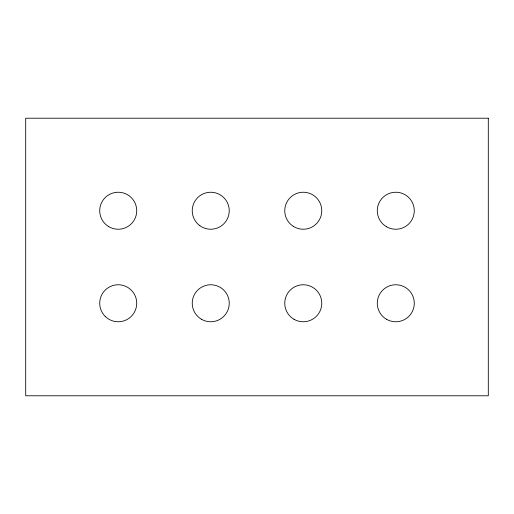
<?xml version="1.0" encoding="UTF-8"?>
<svg xmlns="http://www.w3.org/2000/svg" width="514" height="514" viewBox="0 0 514 514"><rect width="100%" height="100%" fill="white"/><g stroke="black" fill="none" stroke-linecap="round" stroke-linejoin="round"><path stroke-width="0.77" d="M488.3 118.22L25.7 118.22L25.7 395.78L488.3 395.78L488.3 118.22M386.528 226.764A18.504 18.504 0 0 0 414.284 210.74A18.504 18.504 0 0 0 386.528 194.716A18.504 18.504 0 0 0 386.528 226.764M386.528 319.284A18.504 18.504 0 0 0 414.284 303.26A18.504 18.504 0 0 0 386.528 287.236A18.504 18.504 0 0 0 386.528 319.284M294.008 319.284A18.504 18.504 0 0 0 321.764 303.26A18.504 18.504 0 0 0 294.008 287.236A18.504 18.504 0 0 0 294.008 319.284M293.436 226.417A18.504 18.504 0 0 0 321.751 211.408A18.504 18.504 0 0 0 294.593 194.388A18.504 18.504 0 0 0 293.436 226.417M199.817 225.678A18.504 18.504 0 0 0 229.135 212.725A18.504 18.504 0 0 0 203.261 193.817A18.504 18.504 0 0 0 199.817 225.678M201.488 319.284A18.504 18.504 0 0 0 229.244 303.26A18.504 18.504 0 0 0 201.488 287.236A18.504 18.504 0 0 0 201.488 319.284M108.672 226.59A18.504 18.504 0 0 0 136.724 211.081A18.504 18.504 0 0 0 109.264 194.549A18.504 18.504 0 0 0 108.672 226.59M105.254 316.463A18.504 18.504 0 0 0 136.133 307.886A18.504 18.504 0 0 0 113.273 285.431A18.504 18.504 0 0 0 105.254 316.463"/></g></svg>
